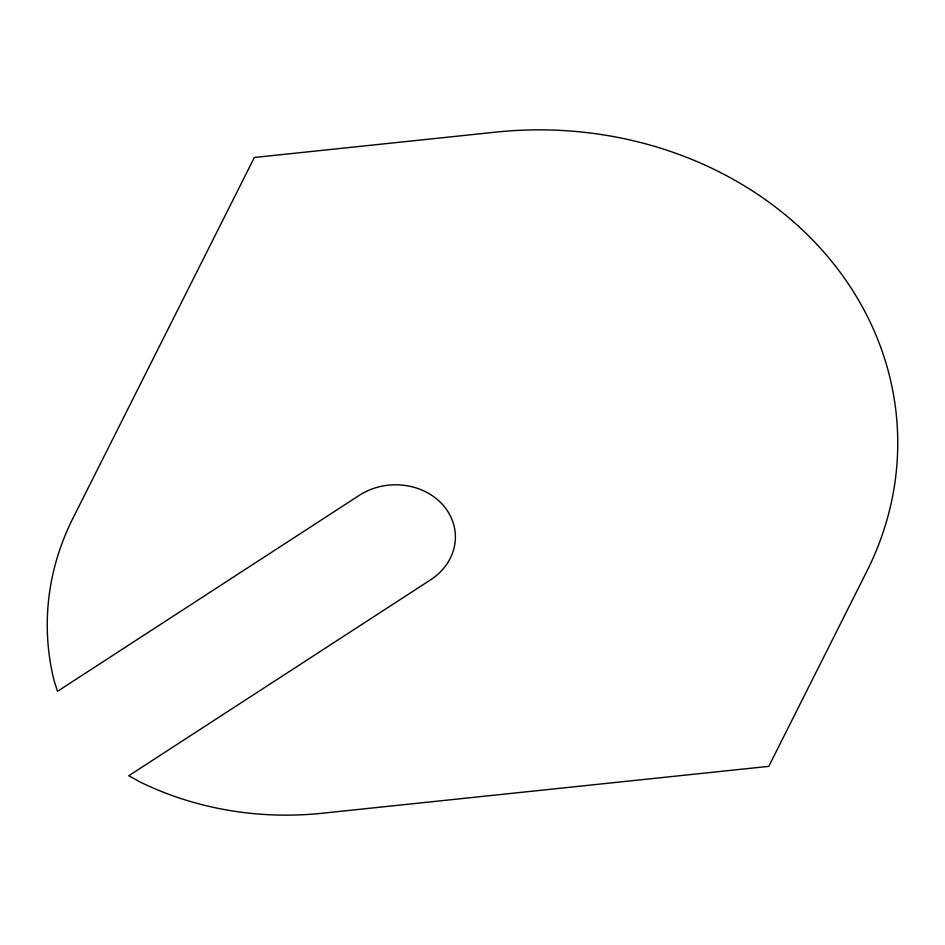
<?xml version="1.0" encoding="UTF-8"?>
<svg xmlns="http://www.w3.org/2000/svg" width="945" height="945" viewBox="0 0 945 945"><rect width="100%" height="100%" fill="white"/><g stroke="black" fill="none" stroke-linecap="round" stroke-linejoin="round"><path stroke-width="1.42" d="M254.359 157.472L72.919 518.309A301.526 263.206 -2.5 0 0 54.042 680.388L57.456 691.35L359.289 495.345A60.445 52.755 -2.5 0 1 443.737 505.918A60.445 52.755 -2.5 0 1 430.636 579.805L128.768 775.75L139.742 781.822A301.526 263.206 -2.5 0 0 322.103 813.255L768.781 766.36L866.848 571.312A362.951 316.835 -2.5 0 0 495.794 132.123L254.359 157.472"/></g></svg>
